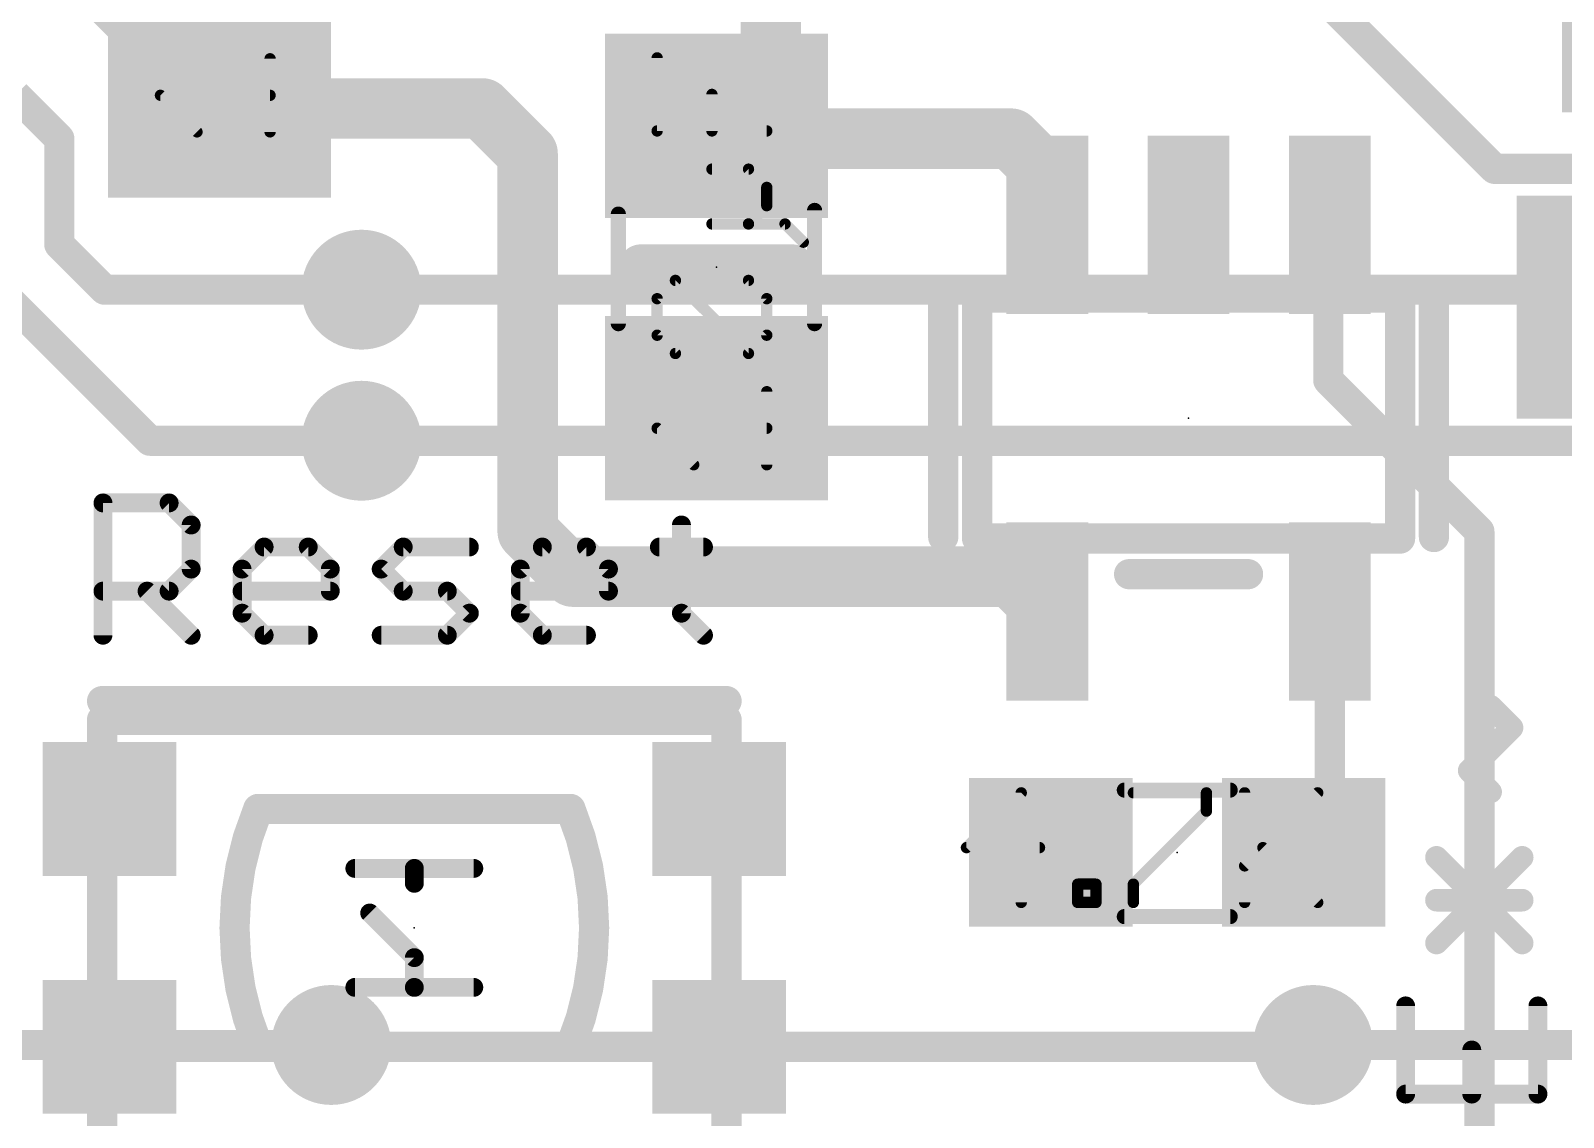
# Model space of a CAD drawing. Extents: x -0.8 to 51.2, y -0.4 to 23.4.
# Drawn here: x 6.82 to 17.13, y 5.2 to 12.51 of the extents above; entities that cross this region are included whole.
import ezdxf

# ---------------------------------------------------------------- set-up
doc = ezdxf.new("R2010")
doc.units = 0
for name, color, linetype in [('1', 12, 'CONTINUOUS'), ('16', 132, 'CONTINUOUS'), ('18', 110, 'CONTINUOUS'), ('21', 40, 'CONTINUOUS'), ('23', 40, 'CONTINUOUS'), ('27', 53, 'CONTINUOUS'), ('51', 253, 'CONTINUOUS')]:
    doc.layers.add(name, color=color, linetype=linetype)

# ---------------------------------------------------------------- blocks, each defined once
blk = doc.blocks.new('RECT')
blk.add_solid([(-0.5, -0.5), (0.5, -0.5), (-0.5, 0.5), (0.5, 0.5)])
blk = doc.blocks.new('ROUNDV')
at = {"const_width": 0.5}
blk.add_lwpolyline([(0, -0.25, 1), (0, 0.25, 1), (0, -0.25)], format="xyb", dxfattribs=at)

msp = doc.modelspace()

# ---------------------------------------------------------------- linework, layer by layer
at = {"layer": '1'}
for points, const_width in [([(11.795, 15.604), (11.795, 12.237)], 0.4064), ([(7.367, 12.73), (8.088, 12.009)], 0.4064), ([(11.795, 12.237), (11.43, 11.872)], 0.4064), ([(6.716, 12.08), (7.0104, 11.7856)], 0.2032), ([(8.1082, 11.9888), (8.088, 12.009)], 0.4064), ([(9.8552, 11.9888), (8.1082, 11.9888)], 0.4064), ([(10.16, 11.684), (9.8552, 11.9888)], 0.4064), ([(11.5164, 11.7856), (11.43, 11.872)], 0.4064), ([(13.4112, 11.7856), (11.5164, 11.7856)], 0.4064), ([(13.655, 11.5418), (13.4112, 11.7856)], 0.4064), ([(7.0104, 11.7856), (7.0104, 11.0744)], 0.2032), ([(10.16, 9.144), (10.16, 11.684)], 0.4064), ([(13.655, 11.2061), (13.655, 11.5418)], 0.4064), ([(15.5448, 11.1959), (15.555, 11.2061)], 0.2032), ([(15.5448, 10.16), (15.5448, 11.1959)], 0.2032), ([(7.0104, 11.0744), (7.3152, 10.7696)], 0.2032), ([(6.604, 10.7696), (7.62, 9.7536)], 0.2032), ([(7.3152, 10.7696), (9.0424, 10.7696)], 0.2032), ([(16.5608, 9.144), (15.5448, 10.16)], 0.2032), ([(7.62, 9.7536), (9.0424, 9.7536)], 0.2032), ([(10.4648, 8.8392), (10.16, 9.144)], 0.4064), ([(16.5608, 4.7752), (16.5608, 9.144)], 0.2032), ([(13.4112, 8.8392), (10.4648, 8.8392)], 0.4064), ([(13.6445, 8.6059), (13.4112, 8.8392)], 0.4064), ([(13.655, 8.6059), (13.6445, 8.6059)], 0.4064), ([(15.555, 8.6059), (15.555, 7.1612)], 0.2032), ([(15.555, 7.1612), (15.3788, 6.985)], 0.2032), ([(7.348, 5.677), (8.8266, 5.677)], 0.2032), ([(8.8266, 5.677), (8.8392, 5.6896)], 0.2032), ([(8.8518, 5.677), (8.8392, 5.6896)], 0.2032), ([(11.448, 5.677), (8.8518, 5.677)], 0.2032), ([(11.448, 5.677), (15.4306, 5.677)], 0.2032), ([(15.4306, 5.677), (15.4432, 5.6896)], 0.2032)]:
    msp.add_lwpolyline(points, dxfattribs=dict(at, const_width=const_width))
for points, const_width in [([(11.8668, 12.1652, 1), (11.7232, 12.3088)], 0.2032), ([(11.6934, 12.237, 1), (11.8966, 12.237)], 0.2032), ([(8.1598, 12.0808, 1), (8.0162, 11.9372)], 0.2032), ([(8.1082, 12.0904, 1), (8.1082, 11.8872)], 0.2032), ([(8.0162, 11.9372, 1), (8.1598, 12.0808)], 0.2032), ([(9.927, 12.0606, 1), (9.7834, 11.917)], 0.2032), ([(9.8552, 11.8872, 1), (9.8552, 12.0904)], 0.2032), ([(8.0364, 11.917, 1), (8.18, 12.0606)], 0.2032), ([(11.5018, 11.9438, 1), (11.3582, 11.8002)], 0.2032), ([(11.3582, 11.9438, 1), (11.5018, 11.8002)], 0.2032), ([(11.5164, 11.8872, 1), (11.5164, 11.684)], 0.2032), ([(11.4446, 11.7138, 1), (11.5882, 11.8574)], 0.2032), ([(13.483, 11.8574, 1), (13.3394, 11.7138)], 0.2032), ([(13.4112, 11.684, 1), (13.4112, 11.8872)], 0.2032), ([(7.0612, 11.7856, 1), (6.9596, 11.7856)], 0.1016), ([(6.9745, 11.7497, 1), (7.0463, 11.8215)], 0.1016), ([(10.2616, 11.684, 1), (10.0584, 11.684)], 0.2032), ([(10.0882, 11.6122, 1), (10.2318, 11.7558)], 0.2032), ([(13.7566, 11.5418, 1), (13.5534, 11.5418)], 0.2032), ([(13.5832, 11.47, 1), (13.7268, 11.6136)], 0.2032), ([(13.5534, 11.2061, 1), (13.7566, 11.2061)], 0.2032), ([(15.5956, 11.1959, 1), (15.494, 11.1959)], 0.1016), ([(15.5089, 11.2318, 1), (15.5807, 11.16)], 0.1016), ([(15.5909, 11.1702, 1), (15.5191, 11.242)], 0.1016), ([(7.0463, 11.1103, 1), (6.9745, 11.0385)], 0.1016), ([(6.9596, 11.0744, 1), (7.0612, 11.0744)], 0.1016), ([(7.3152, 10.8204, 1), (7.3152, 10.7188)], 0.1016), ([(7.2793, 10.7337, 1), (7.3511, 10.8055)], 0.1016), ([(9.0424, 10.7188, 1), (9.0424, 10.8204)], 0.1016), ([(15.5807, 10.1959, 1), (15.5089, 10.1241)], 0.1016), ([(15.494, 10.16, 1), (15.5956, 10.16)], 0.1016), ([(7.62, 9.8044, 1), (7.62, 9.7028)], 0.1016), ([(7.5841, 9.7177, 1), (7.6559, 9.7895)], 0.1016), ([(9.0424, 9.7028, 1), (9.0424, 9.8044)], 0.1016), ([(10.2318, 9.2158, 1), (10.0882, 9.0722)], 0.2032), ([(10.0584, 9.144, 1), (10.2616, 9.144)], 0.2032), ([(16.6116, 9.144, 1), (16.51, 9.144)], 0.1016), ([(16.5249, 9.1081, 1), (16.5967, 9.1799)], 0.1016), ([(10.4648, 8.9408, 1), (10.4648, 8.7376)], 0.2032), ([(10.393, 8.7674, 1), (10.5366, 8.911)], 0.2032), ([(13.483, 8.911, 1), (13.3394, 8.7674)], 0.2032), ([(13.4112, 8.7376, 1), (13.4112, 8.9408)], 0.2032), ([(13.6445, 8.7075, 1), (13.6445, 8.5043)], 0.2032), ([(13.5727, 8.5341, 1), (13.7163, 8.6777)], 0.2032), ([(13.655, 8.5043, 1), (13.655, 8.7075)], 0.2032), ([(15.6058, 8.6059, 1), (15.5042, 8.6059)], 0.1016), ([(15.5909, 7.1253, 1), (15.5191, 7.1971)], 0.1016), ([(15.5042, 7.1612, 1), (15.6058, 7.1612)], 0.1016), ([(15.3429, 7.0209, 1), (15.4147, 6.9491)], 0.1016), ([(7.348, 5.7278, 1), (7.348, 5.6262)], 0.1016), ([(8.8751, 5.7255, 1), (8.8033, 5.6537)], 0.1016), ([(8.8518, 5.7278, 1), (8.8518, 5.6262)], 0.1016), ([(8.8751, 5.6537, 1), (8.8033, 5.7255)], 0.1016), ([(8.8266, 5.6262, 1), (8.8266, 5.7278)], 0.1016), ([(11.448, 5.7278, 1), (11.448, 5.6262)], 0.1016), ([(11.448, 5.6262, 1), (11.448, 5.7278)], 0.1016), ([(15.4791, 5.6537, 1), (15.4073, 5.7255)], 0.1016), ([(15.4306, 5.6262, 1), (15.4306, 5.7278)], 0.1016), ([(8.7907, 5.7129, 1), (8.8625, 5.6411)], 0.1016), ([(8.8159, 5.6411, 1), (8.8877, 5.7129)], 0.1016), ([(15.3947, 5.7129, 1), (15.4665, 5.6411)], 0.1016)]:
    msp.add_lwpolyline(points, format="xyb", dxfattribs=dict(at, const_width=const_width))
at = {"layer": '16', "const_width": 0.2032}
for points in [[(15.8496, 12.3952), (14.0208, 14.224)], [(16.6624, 11.5824), (15.8496, 12.3952)], [(20.6248, 11.5824), (16.6624, 11.5824)], [(9.0424, 10.7696), (22.86, 10.7696)], [(9.0424, 9.7536), (22.86, 9.7536)], [(8.8392, 5.6896), (6.7056, 5.6896)], [(15.4432, 5.6896), (23.2664, 5.6896)]]:
    msp.add_lwpolyline(points, dxfattribs=at)
at = {"layer": '16', "const_width": 0.1016}
for points in [[(15.8855, 12.4311, 1), (15.8137, 12.3593)], [(15.8137, 12.3593, 1), (15.8855, 12.4311)], [(16.6624, 11.6332, 1), (16.6624, 11.5316)], [(16.6265, 11.5465, 1), (16.6983, 11.6183)], [(9.0424, 10.8204, 1), (9.0424, 10.7188)], [(9.0424, 9.8044, 1), (9.0424, 9.7028)], [(8.8392, 5.6388, 1), (8.8392, 5.7404)], [(15.4432, 5.7404, 1), (15.4432, 5.6388)]]:
    msp.add_lwpolyline(points, format="xyb", dxfattribs=at)
at = {"layer": '21'}
for points, const_width in [([(11.938, 10.922), (10.922, 10.922)], 0.3048), ([(12.955, 9.106), (12.955, 10.706)], 0.2032), ([(16.255, 9.106), (16.255, 10.706)], 0.2032), ([(7.304, 8.4455), (7.304, 9.3353)], 0.127), ([(7.304, 9.3353), (7.7489, 9.3353)], 0.127), ([(7.7489, 9.3353), (7.8972, 9.187)], 0.127), ([(7.8972, 9.187), (7.8972, 8.8904)], 0.127), ([(11.1944, 9.187), (11.1944, 8.5938)], 0.127), ([(8.2395, 8.8904), (8.3878, 9.0387)], 0.127), ([(8.3878, 9.0387), (8.6844, 9.0387)], 0.127), ([(8.6844, 9.0387), (8.8327, 8.8904)], 0.127), ([(9.1751, 8.8904), (9.3233, 9.0387)], 0.127), ([(9.3233, 9.0387), (9.7682, 9.0387)], 0.127), ([(10.1106, 8.8904), (10.2589, 9.0387)], 0.127), ([(10.2589, 9.0387), (10.5555, 9.0387)], 0.127), ([(10.5555, 9.0387), (10.7038, 8.8904)], 0.127), ([(11.0461, 9.0387), (11.3427, 9.0387)], 0.127), ([(7.8972, 8.8904), (7.7489, 8.7421)], 0.127), ([(8.2395, 8.5938), (8.2395, 8.8904)], 0.127), ([(8.8327, 8.8904), (8.8327, 8.7421)], 0.127), ([(9.3233, 8.7421), (9.1751, 8.8904)], 0.127), ([(10.1106, 8.5938), (10.1106, 8.8904)], 0.127), ([(10.7038, 8.8904), (10.7038, 8.7421)], 0.127), ([(15.005, 8.856), (14.205, 8.856)], 0.2032), ([(7.7489, 8.7421), (7.304, 8.7421)], 0.127), ([(7.6006, 8.7421), (7.8972, 8.4455)], 0.127), ([(8.8327, 8.7421), (8.2395, 8.7421)], 0.127), ([(9.6199, 8.7421), (9.3233, 8.7421)], 0.127), ([(9.7682, 8.5938), (9.6199, 8.7421)], 0.127), ([(10.7038, 8.7421), (10.1106, 8.7421)], 0.127), ([(8.3878, 8.4455), (8.2395, 8.5938)], 0.127), ([(9.6199, 8.4455), (9.7682, 8.5938)], 0.127), ([(10.2589, 8.4455), (10.1106, 8.5938)], 0.127), ([(11.1944, 8.5938), (11.3427, 8.4455)], 0.127), ([(8.6844, 8.4455), (8.3878, 8.4455)], 0.127), ([(9.1751, 8.4455), (9.6199, 8.4455)], 0.127), ([(10.5555, 8.4455), (10.2589, 8.4455)], 0.127), ([(7.298, 8.0024), (11.498, 8.0024)], 0.2032), ([(16.7803, 7.8236), (16.6363, 7.9676)], 0.1524), ([(16.4922, 7.5355), (16.7803, 7.8236)], 0.1524), ([(16.6363, 7.3914), (16.4922, 7.5355)], 0.1524), ([(16.2723, 6.3754), (16.8485, 6.9516)], 0.1524), ([(16.8485, 6.3754), (16.2723, 6.9516)], 0.1524), ([(16.5604, 6.3754), (16.5604, 6.9516)], 0.1524), ([(16.8485, 6.6635), (16.2723, 6.6635)], 0.1524), ([(16.0647, 5.9524), (16.0647, 5.3593)], 0.127), ([(16.9545, 5.3593), (16.9545, 5.9524)], 0.127), ([(16.5096, 5.3593), (16.5096, 5.6558)], 0.127), ([(16.0647, 5.3593), (16.9545, 5.3593)], 0.127)]:
    msp.add_lwpolyline(points, dxfattribs=dict(at, const_width=const_width))
for points, const_width in [([(10.922, 10.9982, 1), (10.922, 10.8458)], 0.1524), ([(11.938, 10.8458, 1), (11.938, 10.9982)], 0.1524), ([(13.0058, 10.706, 1), (12.9042, 10.706)], 0.1016), ([(16.3058, 10.706, 1), (16.2042, 10.706)], 0.1016), ([(7.304, 9.367, 1), (7.304, 9.3035)], 0.0635), ([(7.3358, 9.3353, 1), (7.2723, 9.3353)], 0.0635), ([(7.7714, 9.3577, 1), (7.7264, 9.3128)], 0.0635), ([(7.7489, 9.3035, 1), (7.7489, 9.367)], 0.0635), ([(7.9289, 9.187, 1), (7.8654, 9.187)], 0.0635), ([(7.8747, 9.1645, 1), (7.9196, 9.2094)], 0.0635), ([(11.2261, 9.187, 1), (11.1626, 9.187)], 0.0635), ([(8.3878, 9.0704, 1), (8.3878, 9.0069)], 0.0635), ([(8.4103, 9.0162, 1), (8.3654, 9.0611)], 0.0635), ([(8.7069, 9.0611, 1), (8.662, 9.0162)], 0.0635), ([(8.6844, 9.0069, 1), (8.6844, 9.0704)], 0.0635), ([(9.3233, 9.0704, 1), (9.3233, 9.0069)], 0.0635), ([(9.3458, 9.0162, 1), (9.3009, 9.0611)], 0.0635), ([(9.7682, 9.0069, 1), (9.7682, 9.0704)], 0.0635), ([(10.2589, 9.0704, 1), (10.2589, 9.0069)], 0.0635), ([(10.2813, 9.0162, 1), (10.2364, 9.0611)], 0.0635), ([(10.5779, 9.0611, 1), (10.533, 9.0162)], 0.0635), ([(10.5555, 9.0069, 1), (10.5555, 9.0704)], 0.0635), ([(11.0461, 9.0704, 1), (11.0461, 9.0069)], 0.0635), ([(11.3427, 9.0069, 1), (11.3427, 9.0704)], 0.0635), ([(12.9042, 9.106, 1), (13.0058, 9.106)], 0.1016), ([(16.2042, 9.106, 1), (16.3058, 9.106)], 0.1016), ([(7.8654, 8.8904, 1), (7.9289, 8.8904)], 0.0635), ([(7.9196, 8.8679, 1), (7.8747, 8.9128)], 0.0635), ([(8.2713, 8.8904, 1), (8.2078, 8.8904)], 0.0635), ([(8.2171, 8.9128, 1), (8.262, 8.8679)], 0.0635), ([(8.8645, 8.8904, 1), (8.801, 8.8904)], 0.0635), ([(8.8103, 8.8679, 1), (8.8552, 8.9128)], 0.0635), ([(9.1975, 8.9128, 1), (9.1526, 8.8679)], 0.0635), ([(9.1526, 8.9128, 1), (9.1975, 8.8679)], 0.0635), ([(10.1423, 8.8904, 1), (10.0788, 8.8904)], 0.0635), ([(10.0881, 8.9128, 1), (10.133, 8.8679)], 0.0635), ([(10.7355, 8.8904, 1), (10.672, 8.8904)], 0.0635), ([(10.6813, 8.8679, 1), (10.7262, 8.9128)], 0.0635), ([(14.205, 8.9068, 1), (14.205, 8.8052)], 0.1016), ([(15.005, 8.8052, 1), (15.005, 8.9068)], 0.1016), ([(7.304, 8.7738, 1), (7.304, 8.7103)], 0.0635), ([(7.6231, 8.7645, 1), (7.5782, 8.7196)], 0.0635), ([(7.7264, 8.7645, 1), (7.7714, 8.7196)], 0.0635), ([(7.7489, 8.7103, 1), (7.7489, 8.7738)], 0.0635), ([(8.2395, 8.7738, 1), (8.2395, 8.7103)], 0.0635), ([(8.801, 8.7421, 1), (8.8645, 8.7421)], 0.0635), ([(8.8327, 8.7103, 1), (8.8327, 8.7738)], 0.0635), ([(9.3233, 8.7738, 1), (9.3233, 8.7103)], 0.0635), ([(9.3009, 8.7196, 1), (9.3458, 8.7645)], 0.0635), ([(9.6424, 8.7645, 1), (9.5975, 8.7196)], 0.0635), ([(9.6199, 8.7103, 1), (9.6199, 8.7738)], 0.0635), ([(10.1106, 8.7738, 1), (10.1106, 8.7103)], 0.0635), ([(10.672, 8.7421, 1), (10.7355, 8.7421)], 0.0635), ([(10.7038, 8.7103, 1), (10.7038, 8.7738)], 0.0635), ([(8.262, 8.6162, 1), (8.2171, 8.5713)], 0.0635), ([(8.2078, 8.5938, 1), (8.2713, 8.5938)], 0.0635), ([(9.7907, 8.5713, 1), (9.7458, 8.6162)], 0.0635), ([(9.7458, 8.5713, 1), (9.7907, 8.6162)], 0.0635), ([(10.0788, 8.5938, 1), (10.1423, 8.5938)], 0.0635), ([(10.133, 8.6162, 1), (10.0881, 8.5713)], 0.0635), ([(11.1626, 8.5938, 1), (11.2261, 8.5938)], 0.0635), ([(11.2168, 8.6162, 1), (11.1719, 8.5713)], 0.0635), ([(7.2723, 8.4455, 1), (7.3358, 8.4455)], 0.0635), ([(7.8747, 8.423, 1), (7.9196, 8.468)], 0.0635), ([(8.3878, 8.4773, 1), (8.3878, 8.4138)], 0.0635), ([(8.3654, 8.423, 1), (8.4103, 8.468)], 0.0635), ([(8.6844, 8.4138, 1), (8.6844, 8.4773)], 0.0635), ([(9.1751, 8.4773, 1), (9.1751, 8.4138)], 0.0635), ([(9.5975, 8.468, 1), (9.6424, 8.423)], 0.0635), ([(9.6199, 8.4138, 1), (9.6199, 8.4773)], 0.0635), ([(10.2589, 8.4773, 1), (10.2589, 8.4138)], 0.0635), ([(10.2364, 8.423, 1), (10.2813, 8.468)], 0.0635), ([(10.5555, 8.4138, 1), (10.5555, 8.4773)], 0.0635), ([(11.3202, 8.423, 1), (11.3651, 8.468)], 0.0635), ([(7.298, 8.0532, 1), (7.298, 7.9516)], 0.1016), ([(11.498, 7.9516, 1), (11.498, 8.0532)], 0.1016), ([(16.6632, 7.9946, 1), (16.6093, 7.9407)], 0.0762), ([(16.8073, 7.7966, 1), (16.7534, 7.8505)], 0.0762), ([(16.7534, 7.7966, 1), (16.8073, 7.8505)], 0.0762), ([(16.5191, 7.5624, 1), (16.4653, 7.5085)], 0.0762), ([(16.4653, 7.5624, 1), (16.5191, 7.5085)], 0.0762), ([(16.6093, 7.3645, 1), (16.6632, 7.4183)], 0.0762), ([(16.2993, 6.9786, 1), (16.2454, 6.9247)], 0.0762), ([(16.5985, 6.9516, 1), (16.5223, 6.9516)], 0.0762), ([(16.8755, 6.9247, 1), (16.8216, 6.9786)], 0.0762), ([(16.2723, 6.7016, 1), (16.2723, 6.6254)], 0.0762), ([(16.8485, 6.6254, 1), (16.8485, 6.7016)], 0.0762), ([(16.2454, 6.4023, 1), (16.2993, 6.3485)], 0.0762), ([(16.5223, 6.3754, 1), (16.5985, 6.3754)], 0.0762), ([(16.8216, 6.3485, 1), (16.8755, 6.4023)], 0.0762), ([(16.0965, 5.9524, 1), (16.033, 5.9524)], 0.0635), ([(16.9862, 5.9524, 1), (16.9228, 5.9524)], 0.0635), ([(16.5414, 5.6558, 1), (16.4779, 5.6558)], 0.0635), ([(16.0647, 5.391, 1), (16.0647, 5.3275)], 0.0635), ([(16.033, 5.3593, 1), (16.0965, 5.3593)], 0.0635), ([(16.4779, 5.3593, 1), (16.5414, 5.3593)], 0.0635), ([(16.9228, 5.3593, 1), (16.9862, 5.3593)], 0.0635), ([(16.9545, 5.3275, 1), (16.9545, 5.391)], 0.0635)]:
    msp.add_lwpolyline(points, format="xyb", dxfattribs=dict(at, const_width=const_width))
at = {"layer": '23'}
for p in [(11.43, 10.922), (14.605, 9.906), (14.5288, 6.985), (9.398, 6.477)]:
    msp.add_point(p, dxfattribs=at)
at = {"layer": '27', "const_width": 0.0762}
for points in [[(8.4279, 11.8311), (8.4279, 12.3226)], [(11.0311, 11.8373), (11.0311, 12.3288)], [(7.9364, 11.8311), (7.6907, 12.0768)], [(7.6907, 12.0768), (8.4279, 12.0768)], [(11.3997, 11.8373), (11.3997, 12.083)], [(11.7683, 11.8373), (11.0311, 11.8373)], [(11.6454, 11.5804), (11.3997, 11.5804)], [(11.7683, 11.4575), (11.6454, 11.5804)], [(11.7683, 11.3346), (11.7683, 11.4575)], [(11.6454, 11.2117), (11.7683, 11.3346)], [(11.3997, 11.2117), (11.6454, 11.2117)], [(11.6454, 11.2117), (11.8912, 11.2117)], [(11.8912, 11.2117), (12.014, 11.0889)], [(11.0311, 10.7091), (11.1539, 10.8319)], [(11.1539, 10.8319), (11.6454, 10.8319)], [(11.6454, 10.3405), (11.1539, 10.8319)], [(11.6454, 10.8319), (11.7683, 10.7091)], [(11.0311, 10.4633), (11.0311, 10.7091)], [(11.7683, 10.7091), (11.7683, 10.4633)], [(11.1539, 10.3405), (11.0311, 10.4633)], [(11.7683, 10.4633), (11.6454, 10.3405)], [(11.6454, 10.3405), (11.1539, 10.3405)], [(11.7683, 9.592), (11.7683, 10.0835)], [(11.2768, 9.592), (11.0311, 9.8378)], [(11.0311, 9.8378), (11.7683, 9.8378)], [(13.4797, 7.3855), (13.111, 7.0169)], [(13.4797, 6.6483), (13.4797, 7.3855)], [(14.2337, 7.3855), (14.7252, 7.3855)], [(14.7252, 7.3855), (14.7252, 7.2627)], [(14.9821, 7.3855), (14.9821, 6.6483)], [(14.9821, 6.894), (15.4736, 7.3855)], [(14.7252, 7.2627), (14.2337, 6.7712)], [(13.111, 7.0169), (13.6025, 7.0169)], [(15.105, 7.0169), (15.4736, 6.6483)], [(13.8595, 6.6483), (13.8595, 6.7712)], [(13.8595, 6.7712), (13.9823, 6.7712)], [(13.9823, 6.7712), (13.9823, 6.6483)], [(14.2337, 6.7712), (14.2337, 6.6483)], [(13.9823, 6.6483), (13.8595, 6.6483)]]:
    msp.add_lwpolyline(points, dxfattribs=at)
at = {"layer": '27', "const_width": 0.0381}
for points in [[(8.447, 12.3226, 1), (8.4089, 12.3226)], [(11.0501, 12.3288, 1), (11.012, 12.3288)], [(7.6907, 12.0959, 1), (7.6907, 12.0578)], [(7.7041, 12.0903, 1), (7.6772, 12.0634)], [(8.4279, 12.0578, 1), (8.4279, 12.0959)], [(11.4187, 12.083, 1), (11.3806, 12.083)], [(7.9229, 11.8176, 1), (7.9499, 11.8446)], [(11.0311, 11.8563, 1), (11.0311, 11.8182)], [(11.012, 11.8373, 1), (11.0501, 11.8373)], [(11.3806, 11.8373, 1), (11.4187, 11.8373)], [(11.7683, 11.8182, 1), (11.7683, 11.8563)], [(8.4089, 11.8311, 1), (8.447, 11.8311)], [(11.3997, 11.5994, 1), (11.3997, 11.5613)], [(11.6589, 11.5938, 1), (11.632, 11.5669)], [(11.6454, 11.5613, 1), (11.6454, 11.5994)], [(11.7873, 11.4575, 1), (11.7492, 11.4575)], [(11.7548, 11.444, 1), (11.7818, 11.471)], [(11.7492, 11.3346, 1), (11.7873, 11.3346)], [(11.7818, 11.3211, 1), (11.7548, 11.3481)], [(11.3997, 11.2308, 1), (11.3997, 11.1927)], [(11.6454, 11.2308, 1), (11.6454, 11.1927)], [(11.632, 11.2252, 1), (11.6589, 11.1983)], [(11.6454, 11.1927, 1), (11.6454, 11.2308)], [(11.9046, 11.2252, 1), (11.8777, 11.1983)], [(11.8912, 11.1927, 1), (11.8912, 11.2308)], [(12.0006, 11.0754, 1), (12.0275, 11.1023)], [(11.1539, 10.851, 1), (11.1539, 10.8129)], [(11.1674, 10.8454, 1), (11.1405, 10.8185)], [(11.1674, 10.8185, 1), (11.1405, 10.8454)], [(11.6589, 10.8454, 1), (11.632, 10.8185)], [(11.6454, 10.8129, 1), (11.6454, 10.851)], [(11.0501, 10.7091, 1), (11.012, 10.7091)], [(11.0176, 10.7225, 1), (11.0445, 10.6956)], [(11.7873, 10.7091, 1), (11.7492, 10.7091)], [(11.7548, 10.6956, 1), (11.7818, 10.7225)], [(11.0445, 10.4768, 1), (11.0176, 10.4499)], [(11.012, 10.4633, 1), (11.0501, 10.4633)], [(11.7492, 10.4633, 1), (11.7873, 10.4633)], [(11.7818, 10.4499, 1), (11.7548, 10.4768)], [(11.1539, 10.3595, 1), (11.1539, 10.3214)], [(11.1405, 10.327, 1), (11.1674, 10.3539)], [(11.632, 10.3539, 1), (11.6589, 10.327)], [(11.632, 10.327, 1), (11.6589, 10.3539)], [(11.6454, 10.3214, 1), (11.6454, 10.3595)], [(11.7873, 10.0835, 1), (11.7492, 10.0835)], [(11.0445, 9.8512, 1), (11.0176, 9.8243)], [(11.0311, 9.8568, 1), (11.0311, 9.8187)], [(11.7683, 9.8187, 1), (11.7683, 9.8568)], [(11.2633, 9.5786, 1), (11.2903, 9.6055)], [(11.7492, 9.592, 1), (11.7873, 9.592)], [(13.4987, 7.3855, 1), (13.4606, 7.3855)], [(13.4931, 7.3721, 1), (13.4662, 7.399)], [(14.2337, 7.4046, 1), (14.2337, 7.3665)], [(14.7442, 7.3855, 1), (14.7061, 7.3855)], [(14.7252, 7.3665, 1), (14.7252, 7.4046)], [(15.0011, 7.3855, 1), (14.963, 7.3855)], [(15.487, 7.3721, 1), (15.4601, 7.399)], [(14.7061, 7.2627, 1), (14.7442, 7.2627)], [(14.7386, 7.2492, 1), (14.7117, 7.2761)], [(13.111, 7.036, 1), (13.111, 6.9979)], [(13.0976, 7.0304, 1), (13.1245, 7.0034)], [(13.6025, 6.9979, 1), (13.6025, 7.036)], [(15.1184, 7.0304, 1), (15.0915, 7.0034)], [(14.9686, 6.9075, 1), (14.9956, 6.8806)], [(13.8785, 6.7712, 1), (13.8404, 6.7712)], [(13.8595, 6.7902, 1), (13.8595, 6.7521)], [(14.0014, 6.7712, 1), (13.9633, 6.7712)], [(13.9823, 6.7521, 1), (13.9823, 6.7902)], [(14.2527, 6.7712, 1), (14.2146, 6.7712)], [(14.2202, 6.7846, 1), (14.2471, 6.7577)], [(13.4606, 6.6483, 1), (13.4987, 6.6483)], [(13.8595, 6.6673, 1), (13.8595, 6.6292)], [(13.8404, 6.6483, 1), (13.8785, 6.6483)], [(13.9633, 6.6483, 1), (14.0014, 6.6483)], [(13.9823, 6.6292, 1), (13.9823, 6.6673)], [(14.2146, 6.6483, 1), (14.2527, 6.6483)], [(14.963, 6.6483, 1), (15.0011, 6.6483)], [(15.4601, 6.6348, 1), (15.487, 6.6618)]]:
    msp.add_lwpolyline(points, format="xyb", dxfattribs=at)
at = {"layer": '51'}
for points, const_width in [([(12.09, 11.303), (12.09, 10.541)], 0.1016), ([(10.77, 11.278), (10.77, 10.541)], 0.1016), ([(13.1826, 9.0956), (13.1826, 10.7164)], 0.2032), ([(13.1826, 10.7164), (16.0274, 10.7164)], 0.2032), ([(16.0274, 10.7164), (16.0274, 9.0956)], 0.2032), ([(16.0274, 9.0956), (13.1826, 9.0956)], 0.2032), ([(7.298, 5.077), (7.298, 7.877)], 0.2032), ([(7.298, 7.877), (11.498, 7.877)], 0.2032), ([(11.498, 7.877), (11.498, 5.077)], 0.2032), ([(14.8848, 7.404), (14.1728, 7.404)], 0.1016), ([(8.348, 7.277), (10.448, 7.277)], 0.2032), ([(9.398, 6.877), (8.998, 6.877)], 0.127), ([(9.798, 6.877), (9.398, 6.877)], 0.127), ([(9.398, 6.877), (9.398, 6.777)], 0.127), ([(9.398, 6.277), (9.098, 6.577)], 0.127), ([(14.8848, 6.553), (14.1728, 6.553)], 0.1016), ([(9.398, 6.077), (9.398, 6.277)], 0.127), ([(9.398, 6.077), (8.998, 6.077)], 0.127), ([(9.798, 6.077), (9.398, 6.077)], 0.127), ([(10.448, 5.677), (8.348, 5.677)], 0.2032)]:
    msp.add_lwpolyline(points, dxfattribs=dict(at, const_width=const_width))
for points, const_width in [([(12.1154, 11.303, 1), (12.0646, 11.303)], 0.0508), ([(10.7954, 11.278, 1), (10.7446, 11.278)], 0.0508), ([(13.2334, 10.7164, 1), (13.1318, 10.7164)], 0.1016), ([(13.1826, 10.7672, 1), (13.1826, 10.6656)], 0.1016), ([(16.0782, 10.7164, 1), (15.9766, 10.7164)], 0.1016), ([(16.0274, 10.6656, 1), (16.0274, 10.7672)], 0.1016), ([(10.7446, 10.541, 1), (10.7954, 10.541)], 0.0508), ([(12.0646, 10.541, 1), (12.1154, 10.541)], 0.0508), ([(13.1826, 9.1464, 1), (13.1826, 9.0448)], 0.1016), ([(16.0274, 9.0448, 1), (16.0274, 9.1464)], 0.1016), ([(13.1318, 9.0956, 1), (13.2334, 9.0956)], 0.1016), ([(15.9766, 9.0956, 1), (16.0782, 9.0956)], 0.1016), ([(7.3488, 7.877, 1), (7.2472, 7.877)], 0.1016), ([(7.298, 7.9278, 1), (7.298, 7.8262)], 0.1016), ([(11.5488, 7.877, 1), (11.4472, 7.877)], 0.1016), ([(11.498, 7.8262, 1), (11.498, 7.9278)], 0.1016), ([(14.1728, 7.4294, 1), (14.1728, 7.3786)], 0.0508), ([(14.8848, 7.3786, 1), (14.8848, 7.4294)], 0.0508), ([(8.348, 7.277, 0.1989), (8.348, 5.677)], 0.2032), ([(8.348, 7.3278, 1), (8.348, 7.2262)], 0.1016), ([(8.3949, 7.2576, 1), (8.3011, 7.2964)], 0.1016), ([(10.448, 5.677, 0.1989), (10.448, 7.277)], 0.2032), ([(10.4949, 7.2964, 1), (10.4011, 7.2576)], 0.1016), ([(10.448, 7.2262, 1), (10.448, 7.3278)], 0.1016), ([(8.998, 6.9088, 1), (8.998, 6.8453)], 0.0635), ([(9.4298, 6.877, 1), (9.3662, 6.877)], 0.0635), ([(9.398, 6.9088, 1), (9.398, 6.8453)], 0.0635), ([(9.398, 6.8453, 1), (9.398, 6.9088)], 0.0635), ([(9.798, 6.8453, 1), (9.798, 6.9088)], 0.0635), ([(9.3662, 6.777, 1), (9.4298, 6.777)], 0.0635), ([(9.1205, 6.5995, 1), (9.0755, 6.5545)], 0.0635), ([(14.1728, 6.5784, 1), (14.1728, 6.5276)], 0.0508), ([(14.8848, 6.5276, 1), (14.8848, 6.5784)], 0.0508), ([(9.4298, 6.277, 1), (9.3662, 6.277)], 0.0635), ([(9.3755, 6.2545, 1), (9.4205, 6.2995)], 0.0635), ([(8.998, 6.1087, 1), (8.998, 6.0453)], 0.0635), ([(9.3662, 6.077, 1), (9.4298, 6.077)], 0.0635), ([(9.398, 6.1087, 1), (9.398, 6.0453)], 0.0635), ([(9.398, 6.0453, 1), (9.398, 6.1087)], 0.0635), ([(9.798, 6.0453, 1), (9.798, 6.1087)], 0.0635), ([(8.348, 5.7278, 1), (8.348, 5.6262)], 0.1016), ([(10.448, 5.6262, 1), (10.448, 5.7278)], 0.1016), ([(8.3011, 5.6576, 1), (8.3949, 5.6964)], 0.1016), ([(10.4011, 5.6964, 1), (10.4949, 5.6576)], 0.1016)]:
    msp.add_lwpolyline(points, format="xyb", dxfattribs=dict(at, const_width=const_width))

# ---------------------------------------------------------------- block references
at = {"layer": '1', "xscale": 1.1, "rotation": 180}
for p in [(17.6664, 12.463), (13.6788, 6.985), (15.3788, 6.985)]:
    msp.add_blockref('RECT', p, dxfattribs=at)
at = {"layer": '1'}
for p, xscale, yscale, rotation in [((8.088, 12.009), 1.24, 1.5, 90), ((11.43, 11.872), 1.24, 1.5, 270), ((13.655, 11.2061), 0.55, 1.2, 180), ((14.605, 11.2061), 0.55, 1.2, 180), ((15.555, 11.2061), 0.55, 1.2, 180), ((17.4304, 10.653), 1.24, 1.5, 180), ((11.43, 9.972), 1.24, 1.5, 270), ((13.655, 8.6059), 0.55, 1.2, 180), ((15.555, 8.6059), 0.55, 1.2, 180), ((7.348, 7.277), 0.9, 0.9, 180), ((11.448, 7.277), 0.9, 0.9, 180), ((7.348, 5.677), 0.9, 0.9, 180), ((11.448, 5.677), 0.9, 0.9, 180)]:
    msp.add_blockref('RECT', p, dxfattribs=dict(at, xscale=xscale, yscale=yscale, rotation=rotation))
at = {"layer": '18', "xscale": 0.8064, "yscale": 0.8064}
for p in [(9.0424, 10.7696), (9.0424, 10.7696), (9.0424, 9.7536), (9.0424, 9.7536), (8.8392, 5.6896), (8.8392, 5.6896), (15.4432, 5.6896), (15.4432, 5.6896)]:
    msp.add_blockref('ROUNDV', p, dxfattribs=at)
at = {"layer": '51'}
for p, xscale, yscale, rotation in [((8.0869, 12.2419), 0.7501, 1.4501, 90), ((11.4312, 11.6392), 0.7501, 1.4501, 270), ((13.655, 11.081), 0.5, 0.65, 180), ((14.605, 11.081), 0.5, 0.65, 180), ((15.555, 11.081), 0.5, 0.65, 180), ((11.4312, 10.1913), 0.7501, 1.4501, 270), ((13.655, 8.731), 0.5, 0.65, 180), ((15.555, 8.731), 0.5, 0.65, 180), ((13.9486, 6.9799), 0.5001, 0.95, 180), ((15.117, 6.9799), 0.5001, 0.95, 180)]:
    msp.add_blockref('RECT', p, dxfattribs=dict(at, xscale=xscale, yscale=yscale, rotation=rotation))

doc.saveas('drawing.dxf')
